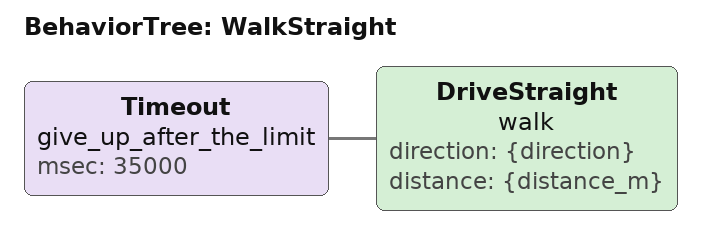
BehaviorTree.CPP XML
<?xml version="1.0"?>
<root BTCPP_format="4">
  <BehaviorTree ID="WalkStraight">
    <Timeout name="give_up_after_the_limit" msec="35000">
      <DriveStraight name="walk" direction="{direction}" distance="{distance_m}"/>
    </Timeout>
  </BehaviorTree>

</root>
